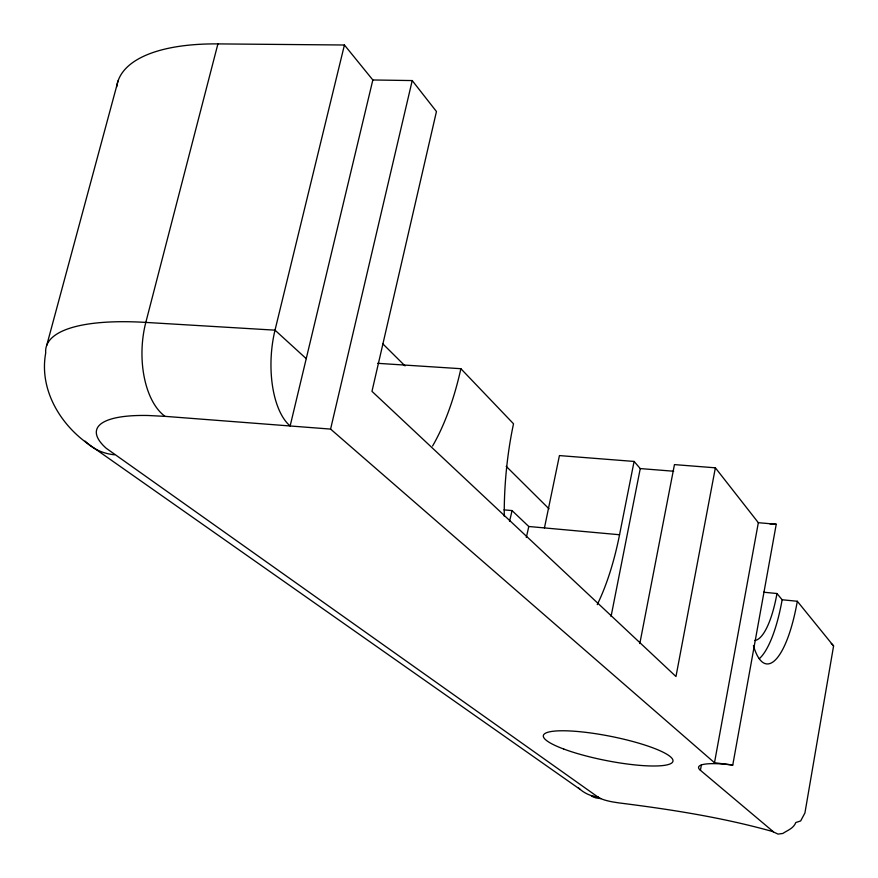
<?xml version="1.0" encoding="UTF-8"?>
<svg xmlns="http://www.w3.org/2000/svg" width="878" height="878" viewBox="0 0 878 878"><rect width="100%" height="100%" fill="white"/><g stroke="black" fill="none" stroke-linecap="round" stroke-linejoin="round"><path stroke-width="1.32" d="M763.662 592.211L776.975 593.528L782.144 599.762L797.312 601.265L833.584 645.967L804.928 812.973L800.659 820.941L795.797 822.532C793.591 828.437 787.478 830.314 782.825 833.463L778.062 834.1L772.377 831.455C722.012 817.363 670.265 809.329 618.452 802.843L612.438 801.877A13.346 2.217 11.2 0 1 600.782 798.618L595.932 797.926L591.465 796.17L598.094 797.147L600.782 798.618M701.401 764.925L700.414 770.302A47.478 8.78 10.6 0 1 732.757 765.056L776.24 524.254L758.34 522.695L715.372 467.82L674.458 464.605L639.821 643.541M732.757 765.056L714.494 762.73L758.34 522.695M715.372 467.82L675.972 676.532L371.976 391.347L436.454 111.528L412.221 80.567L372.843 79.975L344.428 45.008L217.909 43.9A192.962 76.397 15.1 0 0 116.653 86.977M597.249 604.602A163.912 60.428 -85.2 0 0 619.55 534.746L634.092 461.444L559.429 455.583L544.448 527.919M611.055 616.477L640.26 468.578L634.092 461.444M714.494 762.73L330.589 429.09L412.221 80.567M372.843 79.975L290.146 425.973A72.435 34.176 -86.9 0 1 275.012 330.161L344.428 45.008M217.909 43.9L145.814 322.413A70.866 38.676 -88 0 0 165.042 416.348L330.589 429.09M46.721 345.394L118.091 80.809M165.042 416.359L148.305 415.503A131.535 34.626 13.8 0 0 106.238 448.285L598.094 797.147M377.584 363.316L460.873 368.705L513.52 423.789A163.912 60.428 -85.2 0 0 504.257 516.143M640.26 468.578L673.678 471.234M503.972 509.866L512.028 510.579L528.765 526.493L619.55 534.746M580.073 789.344L87.943 443.774C59.43 423.558 39.093 388.734 45.711 353A198.999 57.597 14.1 0 1 145.814 322.413L275.012 330.161L306.235 358.652M700.414 770.302L773.408 831.773M382.643 343.671L405.021 365.885M506.2 466.328L549.013 508.823M797.312 601.265A89.282 25.495 -84.6 0 1 753.423 645.571M769.863 523.848A46.227 12.994 10 0 1 776.24 524.254M460.873 368.705A199.141 87.855 -87.5 0 1 432.58 446.002M776.975 593.528A67.321 19.634 -84.6 0 1 754.652 640.512M782.144 599.762A89.062 25.978 -84.6 0 1 759.272 658.73M528.765 526.493A161.245 65.411 -85.3 0 1 526.295 537.413M512.028 510.579A109.53 44.394 -85.3 0 1 509.514 521.258M831.268 643.53A98.303 23.596 10.4 0 1 833.584 645.967M114.502 454.782A65.927 54.447 -49.4 0 1 85.111 441.129M598.094 797.114A42.001 37.71 -57.8 0 1 578.251 787.687M563.731 749.033A66.059 12.303 11.2 0 0 671.253 763.322A66.059 12.303 11.2 0 0 589.368 732.801A66.059 12.303 11.2 0 0 563.731 749.033"/></g></svg>
